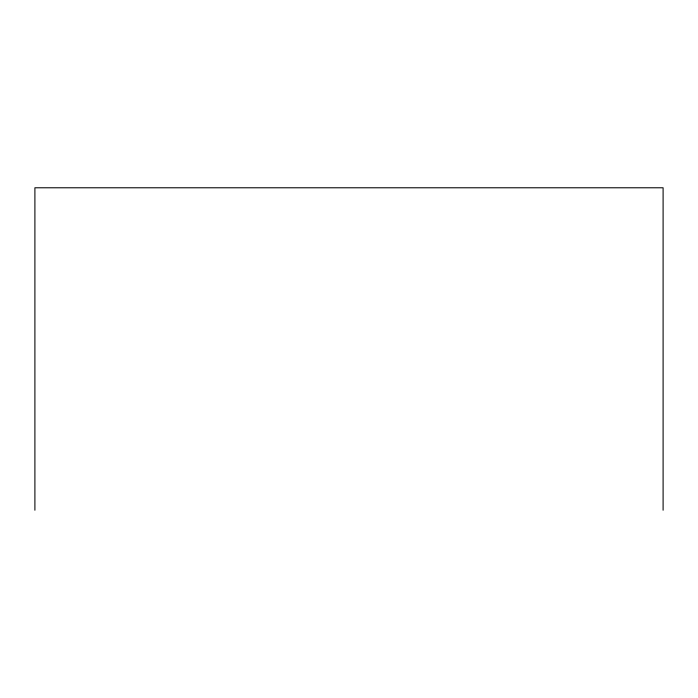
<?xml version="1.0" encoding="UTF-8"?>
<svg xmlns="http://www.w3.org/2000/svg" width="698" height="698" viewBox="0 0 698 698"><rect width="100%" height="100%" fill="white"/><g stroke="black" fill="none" stroke-linecap="round" stroke-linejoin="round"><path stroke-width="1.05" d="M663.1 510.221L663.1 187.779L34.9 187.779L34.9 510.221"/></g></svg>
